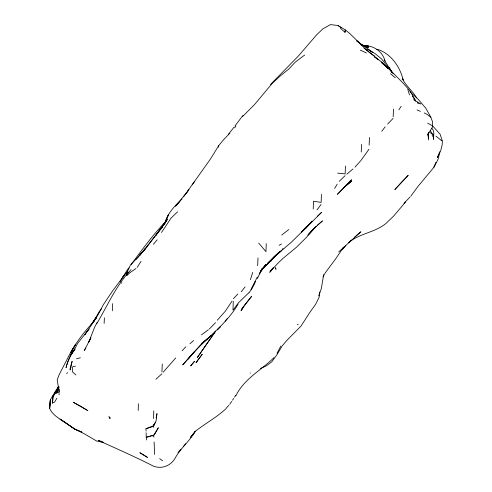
<?xml version="1.0" encoding="UTF-8"?>
<svg xmlns="http://www.w3.org/2000/svg" width="492" height="492" viewBox="0 0 492 492"><rect width="100%" height="100%" fill="white"/><g stroke="black" fill="none" stroke-linecap="round" stroke-linejoin="round"><path stroke-width="0.74" d="M59.151 394.836L59.04 393.538M428.501 132.766L428.563 139.937M138.215 410.463L138.363 403.754M232.999 309.831L233.269 301.332M321.436 194.365L321.128 202.427L313.533 201.197L313.213 209.063M266.258 243.632L265.951 251.676L258.731 243.097M161.948 371.927L162.268 364.018M345.458 166.001L345.138 173.897L337.586 173.11M369.135 145.183L369.467 137.416M393.163 116.85L393.489 109.058M153.479 418.544L153.818 410.845M257.667 265.649L257.999 257.913M361.233 152.01L361.577 144.396M109.544 418.114L109.052 416.761L109.544 418.114L110.436 418.157L109.562 417.714M56.9 398.108L54.71 402.013L52.392 403.083L52.755 396.066L53.444 395.876L58.222 388.68L53.259 396.146M112.299 310.839L112.686 303.638M104.113 323.416L104.421 317.863M70.19 368.594L70.104 369.923L72.121 361.269L70.19 368.594L71.106 367.303M58.868 392.856L59.12 389.117M442.388 141.751L442.105 145.226L440.783 150.429L437.327 157.692L439.873 151.727L438.169 159.064L433.987 167.249M218.577 147.169L218.7 145.687L223.024 140.318L229.844 133.209M428.415 132.668L428.415 138.596L428.089 134.39M340.526 28.327L344.99 32.318L345.292 29.877L337.979 25.516L330.489 24.6L322.863 28.862L316.793 34.668L298.306 56.076L270.514 84.483M344.99 32.318L345.298 29.877C355.673 37.896 363.397 48.806 374.412 56.094L367.832 51.162M319.8 292.07L319.13 297.23L315.52 304.487L310.323 311.664L301.006 326.073L287.002 340.267L282.31 345.698L276.996 354.646L271.781 361.823L266.246 365.943L260.397 368.422M52.392 403.083L53.444 395.876M323.662 274.616L321.331 288.583L318.668 295.877M430.414 130.903L432.376 134.033L432.167 135.355L433.378 137.176M156.149 417.917L156.966 413.575L156.081 420.949L153.412 426.392L145.946 428.735L146.081 431.097M427.935 135.903L428.741 132.231M428.409 132.563L427.837 134.562L432.493 127.016L432.603 121.973L430.832 117.201L425.82 108.234L418.286 99.359L409.928 91.703M58.942 392.419L59.218 391.534L57.17 380.027L59.145 374.719L71.389 351.011L75.762 344.166L70.953 352.327C76.592 341.878 83.849 332.291 91.942 323.619L96.518 317.635M250.373 279.733L252.728 272.427M435.93 162.335L433.655 167.606L418.034 186.345L410.777 196.234M58.191 389.418L58.757 388.102M163.08 225.853L165.361 221.941L168.516 214.666L164.82 223.251C167.483 213.35 174.752 205.816 182.04 199.02M57.656 390.728L56.598 393.348L57.638 391.417M249.106 292.722L251.055 289.849L257.224 277.101M126.893 274.8L128.129 272.156L126.499 275.465M71.912 353.108L70.184 355.704L74.919 349.136C70.485 354.449 67.841 361.042 66.026 367.665C67.632 360.98 70.504 354.584 74.735 349.148L73.216 351.835L77.718 343.287L89.077 328.97L84.692 334.849L94.575 320.47L98.511 314.074L103.326 304.702L113.031 290.311L123.83 275.969L122.914 277.131L127.194 270.04L129.113 267.808M90.86 337.918L88.572 342.604L94.605 327.285L96.985 322.74M66.758 373.779L67.398 372.475M56.143 391.22L57.773 387.924M255.299 281.295L251.055 289.849L255.102 282.617M155.331 422.253L153.412 426.392L153.332 424.245M96.758 323.613C107.748 305.347 116.18 285.225 131.1 269.622M90.891 337.776L84.353 350.402L85.903 348.041M131.266 264.757L132.262 263.011C142.698 248.854 153.135 234.629 165.337 221.929M277.033 353.311L280.852 346.067M55.116 392.53L58.32 386.614M257.341 278.534L262.464 268.122L259.844 272.611M234.543 397.216L235.717 395.199M93 322.611L99.107 311.78L101.524 308.619M322.992 276.916L325.427 272.605L336.085 258.263L342.93 248.066M120.054 281.787L123.068 276.535L125.675 273.201M57.816 390.753L57.078 392.038L57.853 390.796M93.043 322.592L95.872 317.715L91.032 324.911M127.625 271.443L126.456 273.417L130.515 264.88L138.455 256.689M334.634 188.485L337.125 184.272M243.854 306.012L241.037 310.76L243.651 306.338L241.633 309.456L251.492 296.455L244.284 305.397M153.916 435.051L158.344 427.726L154.242 434.959L146.253 437.327L146.493 439.989M164.328 223.903L166.333 220.65L162.169 226.48L167.385 219.364L157.219 233.725L161.271 227.833L146.235 247.913L138.258 256.855M183.553 196.886L188.959 189.574M161.511 232.482L170.976 218.19L177.594 211.8M137.194 267.365L141.063 261.32M232.009 301.147L225.225 311.325L217.255 320.212M398.877 109.827L401.232 106.266M235.816 395.937C243.829 378.963 261.184 370.304 274.001 357.61M56.844 390.211L58.874 387.179M361.257 160.029L368.982 149.242M215.293 331.663L197.403 357.426L215.619 331.085M259.315 273.915L265.742 264.573L263.097 267.925M186.21 193.497L188.141 190.638M229.678 404.406L231.701 401.411M232.513 400.211L233.731 398.415M238.091 304.087C225.416 325.999 203.657 339.652 188.122 359.08L194.002 352.057L182.704 364.91L201.825 343.533M56.832 389.953L58.954 386.964M187.083 191.929L210.514 158.928L218.7 145.687M194.518 181.566L192.212 184.746M234.918 126.032L242.974 115.429M55.707 391.337L54.833 392.53L55.744 391.324M56.586 390.144L58.776 387.155M161.364 227.882L165.496 222.286M233.208 309.948L238.485 302.771L248.927 292.678M160.97 228.417L155.675 235.588L158.516 231.972M234.647 127.772L235.92 126.069M316.977 209.93L321.067 204.469M139.679 255.336L158.473 231.91M56.648 390.113L58.923 387.093M123.904 275.834L124.562 274.954M70.946 354.4L74.919 349.136M381.761 131.296L385.156 126.819M136.106 259.321L145.386 248.62L139.697 255.379M92.17 323.33L96.555 317.598M177.956 452.646L180.908 449.19M190.693 437.148L195.429 431.189C205.545 423.335 216.898 417.222 226.308 408.391M273.343 267.66L269.745 272.31L272.888 268.128L270.717 271.018L278.521 262.623L282.943 258.429L296.442 247.267L306.584 237.23L314.572 228.011L322.457 220.871L317.365 225.256M190.644 437.216L195.035 431.552M160.878 228.952L162.298 227.144L159.433 230.717M185.619 443.766L183.295 446.564M228.276 134.476L233.921 127.311M241.252 291.781L245.084 286.91M262.218 269.044L260.895 270.723L265.908 264.967L261.892 269.284M186.431 192.723L175.619 206.24L179.986 201.29M58.855 387.007L55.522 391.226L50.35 399.744L49.649 408.465C53.001 415.9 60.891 419.387 67.183 423.889L60.067 419.104L74.643 428.999L83.923 433.581L96.647 441.035L103.357 442.456M227.298 318.435L225.108 321.159M153.393 244.296L157.182 239.807M275.883 255.299L270.305 261.658L276.018 255.034M405.494 202.077L393.791 215.914L385.882 223.534C374.861 232.587 359.461 233.356 348.607 242.661L351.386 240.096M175.749 357.924L163.184 372.186M305.944 227.901L301.621 232.083L310.747 222.858M354.947 167.157L360.894 160.509M307.808 235.182L312.728 229.77M313.755 228.632L316.233 226.228M342.02 249.776L345.864 245.52M272.125 259.069L261.024 270.705M242.74 116.364L254.432 104.661L272.371 83.228L280.028 76.162L288.669 69.132L295.378 62.023L304.696 55.03M182.108 350.796L185.816 346.78M308.656 224.985L305.753 228.128L321.596 212.323L317.352 216.369M226.517 407.813L228.774 405.383M124.894 274.518L125.878 273.466M209.635 336.872L201.948 343.447L211.621 335.224L201.96 343.416M308.97 233.964L314.179 228.497L308.613 234.327M403.981 203.344L409.971 197.058M127.034 275.52L129.378 273.078L135.995 268.509M387.567 124.144L393.102 118.388M233.386 298.632L237.864 293.995M274.388 256.836L276.301 254.862M343.508 188.147L351.491 179.758L337.42 194.34L344.775 186.868M265.532 266.184L266.252 265.452M209.285 329.05L215.558 322.647M213.165 333.957L214.469 332.684M339.308 181.277L345.083 175.638M282.107 249.444L283.066 248.509M274.198 257.015L279.511 251.984L273.122 257.777L266.154 265.557L273.921 257.162L281.688 250.373L267.273 263.595L273.816 257.328M195.429 431.189C189.648 441.17 180.257 448.433 174.888 458.587C169.906 466.816 159.457 469.952 151.044 464.922C133.652 456.133 115.866 448.403 98.203 440.303L103.449 442.333M121.346 283.232L121.905 282.703M276.498 254.524L279.665 251.529M155.915 379.271L161.886 373.779M342.469 248.46L344.105 246.959M301.91 231.394L312.1 221.129L305.526 228.251L291.123 242.427L273.921 257.162L274.659 256.51M354.726 237.027L360.845 231.793L338.742 251.892M189.961 343.736L193.657 340.544M301.614 231.763L302.734 230.797L301.657 231.707M346.786 174.205L352.948 168.984M281.713 235.022L288.792 229.567M201.468 334.874L208.411 329.738M279.13 245.293L281.455 244.02M145.946 428.735L153.627 425.672L153.725 427.388M153.215 435.26L146.253 437.327L146.112 432.782M76.463 358.791L80.393 357.801M75.448 366.159L72.675 366.694L72.508 371.903L75.916 374.929M376.282 49.557L377.764 49.372C391.097 53.911 400.088 66.764 403.182 80.085L402.431 78.714C405.925 86.045 412.622 90.965 416.675 97.89M364.424 45.725C373.766 45.405 382.991 51.869 385.002 61.168L384.184 59.796L391.97 72.355M364.344 45.842L368.736 46.223L361.269 44.895M250.12 373.004L250.471 373.071M297.23 324.566L298.244 324.775M362.579 45.418L368.477 47.773L361.097 44.637M424.209 112.896L427.044 114.359L430.832 117.201M417.038 109.919L420.316 111.389M360.328 50.116L366.386 52.945M432.382 125.761L427.646 123.135M159.654 458.63L162.643 460.819M430.033 132.588L432.376 134.033M413.532 99.667L420.906 104.003L417.376 103.013L417.37 102.201M372.247 52.232L367.672 49.2L374.99 53.548L381.718 59.089L391.134 71.377M338.158 25.633L341.19 27.78M356.964 40.977L372.819 52.613M152.932 436.232L154.088 437.062M356.891 41.039L360.458 43.647L357.094 41.039M361.835 45.061L360.753 44.237L361.946 45.166M435.949 136.124L442.222 141.118M364.068 48.21L367.229 50.713M378.096 59.729L374.111 56.506L381.38 61.795L388.471 68.88L381.177 62.158L388.409 68.302L403.009 83.031L409.897 90.743L415.789 101.106L412.413 96.088M390.543 73.72L395.291 77.797M374.301 56.273L378.188 59.624M432.4 125.626L440.112 134.242L442.32 140.847M389.965 68.806L388.975 67.429L393.157 73.812M431.865 128.32C434.94 131.259 433.495 135.675 433.489 139.421L433.452 134.23M390.371 69.415L392.069 72.595M407.782 89.323L409.504 94.968M52.755 396.066L52.847 396.767M154.107 442.007L154.599 454.46M50.35 399.744L49.649 408.465L50.35 399.744M196.935 361.411L195.994 362.702L202.23 354.234L196.935 361.411M194.463 361.349L190.718 365.87L194.463 361.349M217.329 329.843L220.225 326.86L217.329 329.843M401.331 182.514L394.805 189.58L408.188 175.355L401.331 182.514M345.482 186.148L351.755 181.105L345.482 186.148M81.838 432.142L74.464 429.018L67.496 424.092L74.643 428.999L81.838 432.142M147.366 457.326L139.98 452.769L147.366 457.326M80.583 406.207L73.216 402.235L87.865 410.636L80.583 406.207M275.981 269.185L275.329 267.82L275.981 269.185"/></g></svg>
